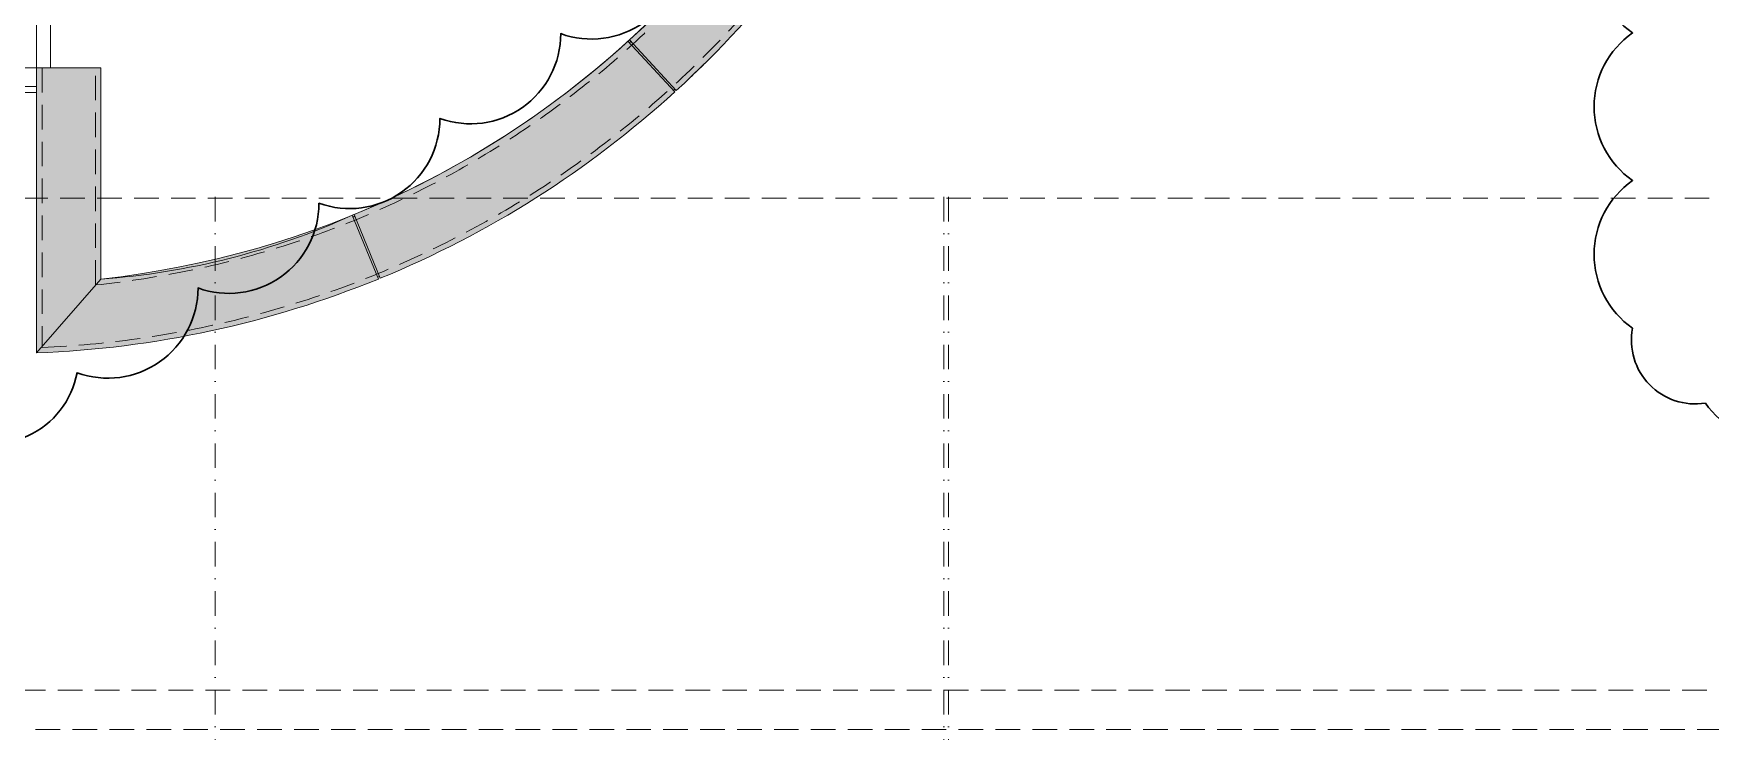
# Model space of a CAD drawing. Header units: metres. Extents: x -17822 to 152406, y -4219 to 19791.
# Drawn here: x 118595 to 120299, y -543 to 166 of the extents above; entities that cross this region are included whole.
import ezdxf

# ---------------------------------------------------------------- set-up
doc = ezdxf.new("R2010")
doc.units = ezdxf.units.M
doc.header["$LTSCALE"] = 100
doc.header["$MEASUREMENT"] = 0
for name, pattern in [('DASHDOT2', [0.5, 0.25, -0.125, 0, -0.125]), ('DOT2', [0.125, 0, -0.125]), ('HIDDEN', [0.375, 0.25, -0.125])]:
    doc.linetypes.add(name, pattern=pattern)
for name, color, linetype, lineweight in [('06A', 9, 'Continuous', 9), ('06C', 9, 'Continuous', 9), ('06D', 9, 'Continuous', 9), ('20', 9, 'DOT2', 9), ('24', 9, 'DASHDOT2', 9), ('40', 9, 'Continuous', 9), ('E-KABLO', 7, 'Continuous', 30), ('M-TEFRIS-015', 9, 'Continuous', 9)]:
    doc.layers.add(name, color=color, linetype=linetype, lineweight=lineweight)

# ---------------------------------------------------------------- blocks, each defined once
blk = doc.blocks.new('p-cati_porsche')
at = {"layer": '06A'}
for points in [[(1258.999987249757, -3168.250000403382), (1272.999987249757, -3168.250000403382), (1272.9999872435, -1654.503522117313), (924.983163042678, -1654.503522117313), (924.983163042678, -3168.251096091009), (938.983163042678, -3168.250313457928), (938.9999867497244, -1659.499999525207), (1258.9999872435, -1659.503522117313)], [(938.9831290533766, -3193.249999335671), (1258.9999872435, -3193.249999335671), (1258.9999872435, -3168.250000385855), (938.9831290533766, -3168.250000385855)]]:
    blk.add_lwpolyline(points, close=True, dxfattribs=at)
for points in [[(2124.60889482015, -2910.456404673024, -0.08748732167628501), (1908.707863002186, -3191.205935642875), (1861.120109853786, -3139.877178336908, 0.0873063700004731), (2062.047257004335, -2879.034724647808, 0.0769127748490289)], [(1607.982552765083, -3381.977593407158), (1581.444732476519, -3317.203029770406, 0.0872519439574502), (1859.648112181821, -3141.231166783797), (1907.235567084717, -3192.559602398349, -0.0874663457524623), (1607.982552765083, -3381.977593407158)], [(1937.415556329288, -3163.920952991774, -0.0049341260885533), (1922.959495065457, -3177.930808740673)]]:
    blk.add_lwpolyline(points, format="xyb", dxfattribs=at)
for points in [[(1607.982552765083, -3381.977593407159), (1581.444732476519, -3317.203029770406, 0.0872519439574502), (1859.648112181821, -3141.231166783798), (1907.235567084717, -3192.559602398349, -0.0874663457524626)], [(1324.061167406107, -3170.750000548756), (1324.061167406107, -3382.822544201037, 0.0892100284872014), (1579.594030658321, -3317.961253207223), (1606.131665105175, -3382.735363234164, -0.0877222854761409), (1258.9999872435, -3457.767277278954), (1258.9999872435, -3168.250000385855), (1324.061167406107, -3168.250000548756)]]:
    blk.add_lwpolyline(points, format="xyb", close=True, dxfattribs=at)
for points in [[(1862.479876526515, -3141.343840007606), (1861.00787885455, -3142.697828454496)], [(1907.348095123889, -3189.739272671832), (1905.87579920642, -3191.092939427307)], [(1579.594030658321, -3317.961253207223), (1606.131665105175, -3382.735363234164)], [(1582.202955913322, -3319.053731588599), (1580.352254095138, -3319.811955025417)], [(1324.061167406995, -3382.822544200971), (1258.9999872435, -3457.767277278954)], [(1607.224782960824, -3380.126705802852), (1605.373895300931, -3380.884475629857)]]:
    blk.add_lwpolyline(points, dxfattribs=at)
at = {"layer": '06C'}
blk.add_lwpolyline([(938.9831290533766, -3193.249999335671), (938.9999867497244, -1659.499999525207), (1258.9999872435, -1659.503522117313), (1258.9999872435, -3193.249999335672)], close=True, dxfattribs=at)
at = {"layer": '20', "linetype": 'HIDDEN'}
for points in [[(2233.588361104354, -2491.999875164662), (2233.588361104354, -1500.999995743839), (2119.528127991347, -1500.999995743839), (2119.528127991347, -1560.721845968097), (2174.204837627563, -1560.721845968097), (2174.204837627563, -2489.51588964983, -0.3693764058931066), (1318.934369850976, -3388.728162165711), (1318.888849440162, -3168.250000535806)], [(1264.483724959296, -3168.250000399585), (1264.4999872435, -3452.339945957792, 0.3865670466430893), (2233.643778046797, -2489.999861047709)]]:
    blk.add_lwpolyline(points, format="xyb", dxfattribs=at)
blk.add_lwpolyline([(938.9831290533766, -3187.249999335674), (1258.9999872435, -3187.249999335669)], dxfattribs=at)
at = {"layer": '40'}
blk.add_lwpolyline([(28.99999888490129, -1566.24999933668), (28.99999888490129, -3389.499999336496), (868.9831350934693, -3389.499999336623), (868.9831630461704, -3168.250000366168), (924.983163042678, -3168.250000366168), (924.983163042678, -1654.503522117313), (1272.9999872435, -1654.503522115875), (1272.999987249757, -3168.250000403382), (1324.061167406107, -3168.250000548756), (1324.061167406107, -3382.822544201037, 0.3452694279291447), (2162.153746137061, -2563.154173725382, 0.0191526754527319), (2168.999089080113, -2489.999875164663), (2168.999089080113, -1566.249999336657), (2113.999974622784, -1566.249999336657), (2113.999974622769, -1496.249999336657), (2147.999973819053, -1496.249999336651), (2147.999973819053, -896.4999993366591), (49.9999999999709, -896.4999993366507), (50, -1496.249999336657), (84, -1496.249999336657), (84.00000000005821, -1566.249999336634)], format="xyb", close=True, dxfattribs=at)
blk = doc.blocks.new('p-akslar_yeni')
at = {"layer": '24'}
for points in [[(13194.99999571245, -8575), (13194.99999571245, -11897.17848080862)], [(13934.99999571245, -8574.999999999998), (13934.99999571245, -11854.64895414632), (13834.99999571245, -11854.64895414632), (13834.99999571245, -11897.17848080862)], [(13939.99999571245, -8575.000000000002), (13939.99999571245, -11854.64895414632), (14039.99999571245, -11854.64895414632), (14039.99999571245, -11897.17848080862)]]:
    blk.add_lwpolyline(points, dxfattribs=at)

msp = doc.modelspace()

# ---------------------------------------------------------------- hatches: boundary and pattern name
at = {"layer": 'M-TEFRIS-015'}
h = msp.add_hatch(color=256, dxfattribs=at)
edge = h.paths.add_edge_path()
edge.add_line((119453.6365325124, 1802.932175161752), (119578.6365331754, 1802.932175161752))
edge.add_line((119578.6365331754, 1802.932175161752), (119578.6365331754, 808.5263065745512))
edge.add_arc((118560.0022037077, 860.649984236019), 1019.967046008358, 272.17077049722417, 357.0707208949977, ccw=False)
edge.add_line((118598.6365451331, -158.5851027805493), (118598.6365454924, 130.9321741125586))
edge.add_line((118598.6365454924, 130.9321741125586), (118663.6977249364, 130.9321739496645))
edge.add_line((118663.6977249364, 130.9321739496645), (118663.6977252957, -83.64036970262714))
edge.add_arc((118560.0241252995, 860.6653155542426), 949.9797063856764, 276.2653067634009, 356.8934016908734)
edge.add_line((119508.6077755832, 809.1822993337682), (119508.6356469697, 1732.932175161781))
edge.add_line((119508.6356469697, 1732.932175161752), (119453.6365325124, 1732.932175161752))
edge.add_line((119453.6365325124, 1732.932175161752), (119453.6365325123, 1802.932175161752))

# ---------------------------------------------------------------- linework, layer by layer
at = {"layer": '06D', "linetype": 'HIDDEN'}
msp.add_lwpolyline([(111997.636515103, -1.317824827389813), (111997.636515102, -541.3178205213399), (124422.6365107792, -541.3178258677353), (124422.6365108155, -1.317829156737389), (124382.6365108155, -1.317824850665602), (124382.6365108146, -501.3178248506583), (112037.6365151021, -501.3178205214126), (112037.636515103, -1.317824827411641)], close=True, dxfattribs=at)
at = {"layer": '20', "linetype": 'HIDDEN'}
msp.add_lwpolyline([(124422.6504384151, -1.319353752317511), (111997.6504427026, -1.319353728918031)], dxfattribs=at)
at = {"layer": 'E-KABLO', "color": 2}
for points in [[(120443.5943639359, -209.5899495194972, -0.52056705), (120293.5943639358, -209.5899495194972, -0.52056705), (120219.6663325309, -133.5179809244364, -0.52056705), (120219.6663325309, 16.48201907556358, -0.52056705), (120219.6663325309, 166.4820190755636, -0.52056705), (120219.6663325309, 316.4820190755636, -0.52056705), (120219.6663325309, 466.4820190755636, -0.52056705), (120219.6663325309, 616.4820190755636, -0.52056705), (120219.6663325309, 766.4820190755636, -0.52056705), (120219.6663325309, 916.4820190755636, -0.52056705), (120219.6663325309, 1066.482019075564, -0.52056705), (120219.6663325309, 1216.482019075564, -0.52056705), (120219.6663325309, 1366.482019075564, -0.52056705), (120219.6663325309, 1516.482019075564, -0.52056705), (120219.6663325309, 1666.482019075564, -0.52056705), (120219.6663325309, 1816.482019075564, -0.52056705)], [(117308.6446912007, -238.6501722777684, 0.52056705), (117458.6446912007, -238.6501722777684, 0.52056705), (117608.6446912008, -238.6501722777684, 0.52056705), (117758.6446912007, -238.6501722777684, 0.52056705), (117908.6446912007, -238.6501722777684, 0.52056705), (118058.6446912007, -238.6501722777684, 0.52056705), (118208.6446912007, -238.6501722777684, 0.52056705), (118358.6446912007, -238.6501722777684, 0.52056705), (118508.6446912007, -238.6501722777684, 0.52056705), (118639.7409516562, -178.7599317616368, 0.52056705), (118762.5603775164, -92.64728094080056, 0.52056705), (118885.3798033765, -6.534630119964277, 0.52056705), (119008.1992292366, 79.57802070086836, 0.52056705), (119131.0186550967, 165.6906715217046, 0.52056705), (119253.8380809568, 251.8033223425409, 0.52056705)]]:
    msp.add_lwpolyline(points, format="xyb", dxfattribs=at)
at = {"layer": 'M-TEFRIS-015', "linetype": 'HIDDEN'}
for points in [[(119573.2249189939, 807.1822993337682), (119573.2249189939, 1798.18217875459), (119459.1646858809, 1798.18217875459), (119459.1646858809, 1738.460328530315), (119513.8413955172, 1738.460328530315), (119513.8413955172, 809.6662848485848, -0.3693764058931066), (118658.5709277406, -89.54598766728486), (118658.5254073298, 130.9321739626157)], [(118604.1202828489, 130.9321740988216), (118604.1365451331, -153.157771459375, 0.3865670466430893), (119573.2803359364, 809.1823134506976)]]:
    msp.add_lwpolyline(points, format="xyb", dxfattribs=at)
at = {"layer": 'M-TEFRIS-015'}
msp.add_lwpolyline([(118663.6977252957, 128.4321739496645), (118663.6977252957, -83.64036970262714, 0.0892100284872014), (118919.2305885479, -18.77907870881791), (118945.7682229948, -83.55318873573742, -0.0877222854761409), (118598.6365451331, -158.5851027805493), (118598.6365451331, 130.9321741125586), (118663.6977252957, 130.9321739496645)], format="xyb", close=True, dxfattribs=at)

# ---------------------------------------------------------------- block references
at = {"layer": '06D'}
msp.add_blockref('p-cati_porsche', (117339.6365578896, 3299.18217449842), dxfattribs=at)
at = {"layer": '24'}
msp.add_blockref('p-akslar_yeni', (105585, 8575), dxfattribs=at)

doc.saveas('drawing.dxf')
